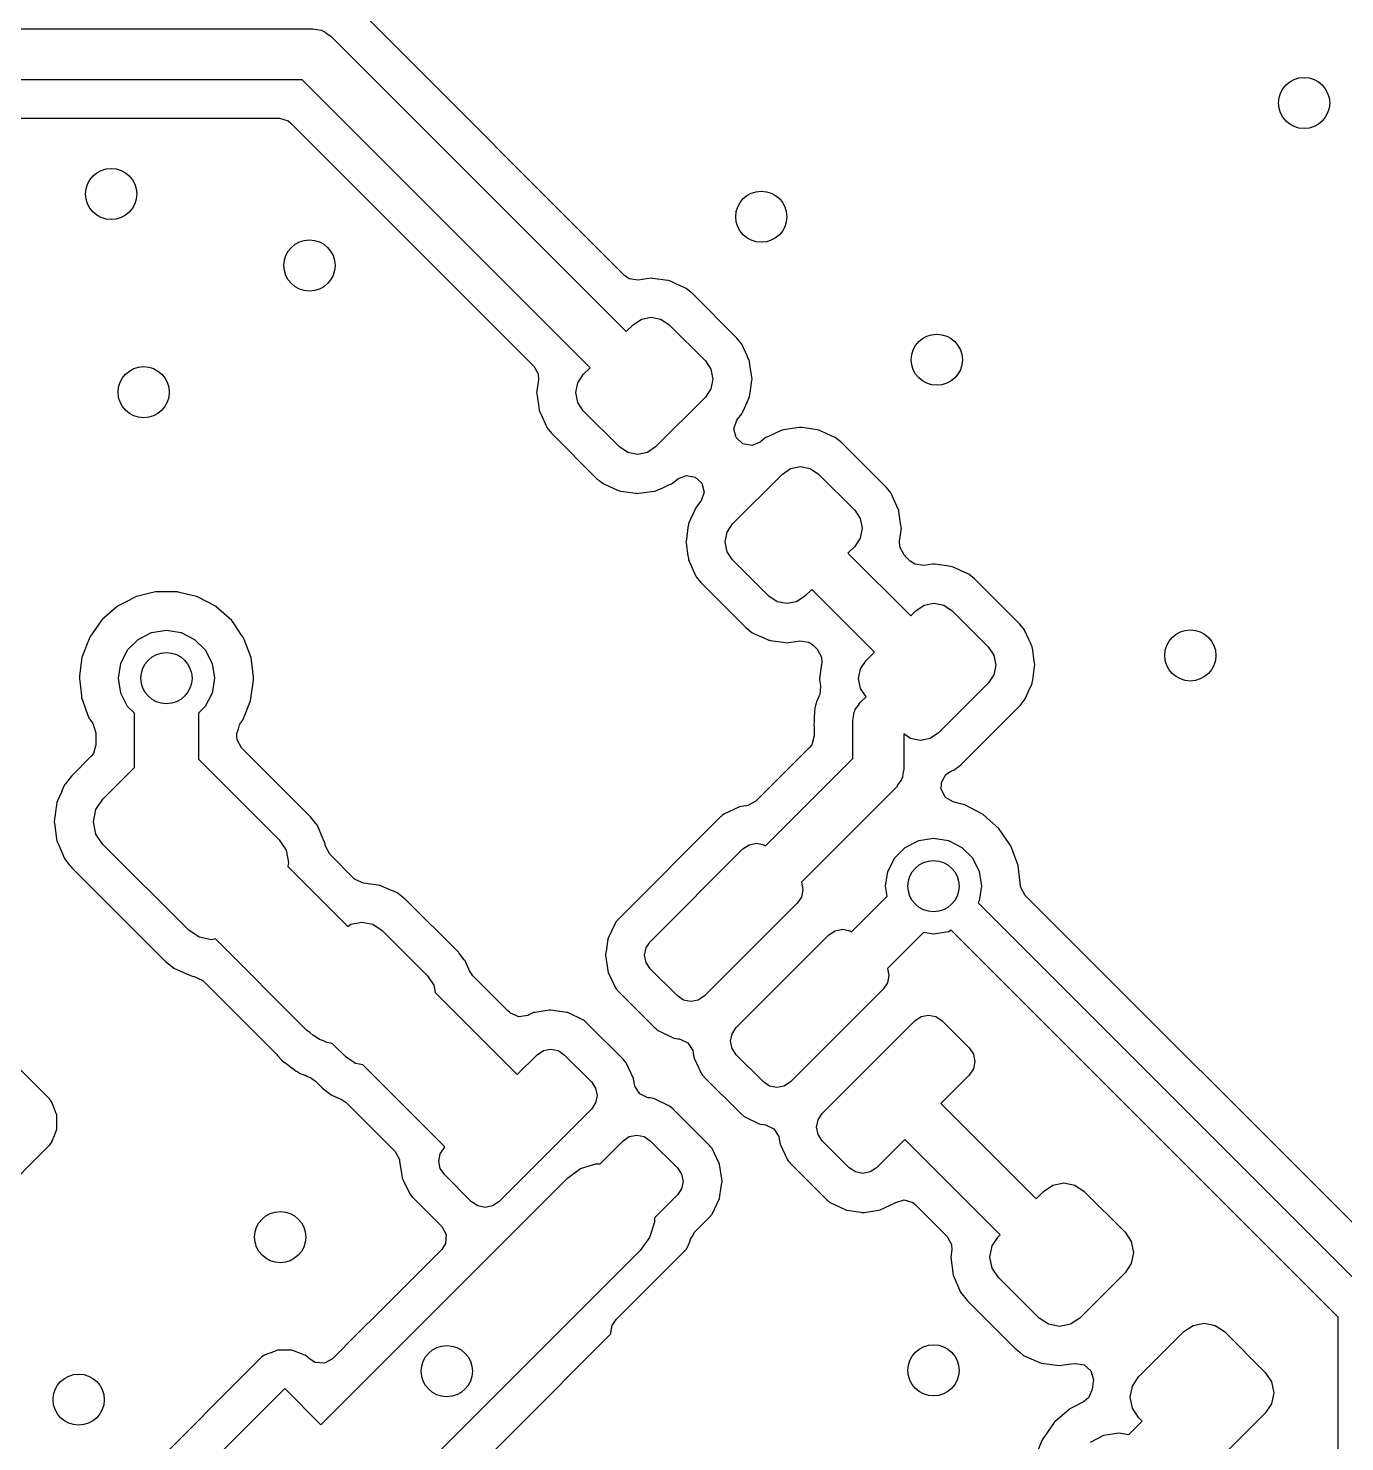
# Model space of a CAD drawing. Extents: x 4.14 to 8.85, y -5.31 to -1.77.
# Drawn here: x 6.5675 to 6.9725, y -4.407 to -3.972 of the extents above; entities that cross this region are included whole.
import ezdxf

# ---------------------------------------------------------------- set-up
doc = ezdxf.new("R2010")
doc.units = 0
doc.header["$MEASUREMENT"] = 0
doc.layers.add('BLACK', color=7, linetype='CONTINUOUS')

msp = doc.modelspace()

# ---------------------------------------------------------------- linework, layer by layer
at = {"layer": 'BLACK', "linetype": 'CONTINUOUS'}
for p, q in [((6.75094, -4.04807), (6.67089, -3.96802)), ((6.401, -3.97213), (6.65501, -3.97213)), ((6.65501, -3.97213), (6.6563, -3.97242)), ((6.6563, -3.97242), (6.6576, -3.97257)), ((6.6576, -3.97257), (6.65799, -3.97281)), ((6.65799, -3.97281), (6.65843, -3.97291)), ((6.65843, -3.97291), (6.65945, -3.97373)), ((6.65945, -3.97373), (6.66057, -3.97443)), ((6.66057, -3.97443), (6.75147, -4.06533)), ((6.65174, -3.98787), (6.40426, -3.98787)), ((6.74033, -4.07647), (6.65174, -3.98787)), ((6.41122, -3.9997), (6.64478, -3.9997)), ((6.64478, -3.9997), (6.64747, -4.00049)), ((6.64747, -4.00049), (6.64829, -4.00116)), ((6.64829, -4.00116), (6.72307, -4.07594)), ((6.75238, -4.04907), (6.75094, -4.04807)), ((6.75515, -4.04947), (6.75238, -4.04907)), ((6.75912, -4.0489), (6.75515, -4.04947)), ((6.75953, -4.04896), (6.75912, -4.0489)), ((6.76429, -4.04964), (6.75953, -4.04896)), ((6.76436, -4.04965), (6.76429, -4.04964)), ((6.76429, -4.04964), (6.76429, -4.04964)), ((6.76471, -4.0497), (6.76436, -4.04965)), ((6.76436, -4.04965), (6.76436, -4.04965)), ((6.76503, -4.04985), (6.76471, -4.0497)), ((6.76716, -4.05082), (6.76503, -4.04985)), ((6.768, -4.0512), (6.76716, -4.05082)), ((6.76838, -4.05137), (6.768, -4.0512)), ((6.76951, -4.05189), (6.76838, -4.05137)), ((6.76985, -4.05204), (6.76951, -4.05189)), ((6.76951, -4.05189), (6.76951, -4.05189)), ((6.77157, -4.05342), (6.76985, -4.05204)), ((6.77174, -4.05356), (6.77157, -4.05342)), ((6.78551, -4.06733), (6.77174, -4.05356)), ((6.75355, -4.06324), (6.75611, -4.06153)), ((6.75611, -4.06153), (6.75912, -4.06094)), ((6.75912, -4.06094), (6.76213, -4.06153)), ((6.76213, -4.06153), (6.76469, -4.06324)), ((6.75147, -4.06533), (6.75355, -4.06324)), ((6.76469, -4.06324), (6.77582, -4.07438)), ((6.78702, -4.06921), (6.78551, -4.06733)), ((6.78703, -4.06922), (6.78702, -4.06921)), ((6.78865, -4.07278), (6.78703, -4.06922)), ((6.77582, -4.07438), (6.77753, -4.07693)), ((6.78901, -4.07358), (6.78865, -4.07278)), ((6.78936, -4.07436), (6.78901, -4.07358)), ((6.7894, -4.07464), (6.78936, -4.07436)), ((6.78942, -4.07477), (6.7894, -4.07464)), ((6.78982, -4.07758), (6.78942, -4.07477)), ((6.78942, -4.07477), (6.78942, -4.07477)), ((6.72307, -4.07594), (6.72441, -4.07839)), ((6.72441, -4.07839), (6.72447, -4.08015)), ((6.73653, -4.08111), (6.73824, -4.07855)), ((6.73824, -4.07855), (6.74033, -4.07647)), ((6.77753, -4.07693), (6.77813, -4.07995)), ((6.77813, -4.07995), (6.77753, -4.08296)), ((6.78987, -4.07787), (6.78982, -4.07758)), ((6.79004, -4.07905), (6.78987, -4.07787)), ((6.79007, -4.07928), (6.79004, -4.07905)), ((6.79016, -4.07995), (6.79007, -4.07928)), ((6.7901, -4.08036), (6.79016, -4.07995)), ((6.72407, -4.08295), (6.7239, -4.08412)), ((6.7239, -4.08412), (6.72396, -4.08453)), ((6.72447, -4.08015), (6.72407, -4.08295)), ((6.73594, -4.08412), (6.73653, -4.08111)), ((6.73653, -4.08713), (6.73594, -4.08412)), ((6.77753, -4.08296), (6.77582, -4.08551)), ((6.78938, -4.08544), (6.78955, -4.08422)), ((6.78955, -4.08422), (6.7901, -4.08036)), ((6.72396, -4.08453), (6.72444, -4.08787)), ((6.72444, -4.08787), (6.72456, -4.08872)), ((6.73824, -4.08969), (6.73653, -4.08713)), ((6.77582, -4.08551), (6.76051, -4.10082)), ((6.7873, -4.09008), (6.78876, -4.08685)), ((6.78876, -4.08685), (6.78922, -4.08584)), ((6.78922, -4.08584), (6.78936, -4.08553)), ((6.78936, -4.08553), (6.78938, -4.08544)), ((6.72456, -4.08872), (6.72464, -4.0893)), ((6.72464, -4.0893), (6.7247, -4.08971)), ((6.7247, -4.08971), (6.72484, -4.09001)), ((6.72484, -4.09001), (6.72514, -4.09067)), ((6.72514, -4.09067), (6.7269, -4.09455)), ((6.74938, -4.10082), (6.73824, -4.08969)), ((6.78459, -4.09527), (6.78548, -4.09262)), ((6.78548, -4.09262), (6.78568, -4.09234)), ((6.78568, -4.09234), (6.78703, -4.09067)), ((6.78703, -4.09067), (6.7873, -4.09008)), ((6.7269, -4.09455), (6.72704, -4.09485)), ((6.72704, -4.09485), (6.72846, -4.09661)), ((6.72846, -4.09661), (6.72856, -4.09674)), ((6.72856, -4.09674), (6.74233, -4.11051)), ((6.78528, -4.09798), (6.78459, -4.09527)), ((6.79915, -4.09578), (6.79518, -4.09758)), ((6.79947, -4.09564), (6.79915, -4.09578)), ((6.79915, -4.09578), (6.79915, -4.09578)), ((6.79982, -4.09559), (6.79947, -4.09564)), ((6.79988, -4.09558), (6.79982, -4.09559)), ((6.79982, -4.09559), (6.79982, -4.09559)), ((6.80464, -4.0949), (6.79988, -4.09558)), ((6.79988, -4.09558), (6.79988, -4.09558)), ((6.80505, -4.09484), (6.80464, -4.0949)), ((6.80547, -4.0949), (6.80505, -4.09484)), ((6.81023, -4.09558), (6.80547, -4.0949)), ((6.81029, -4.09559), (6.81023, -4.09558)), ((6.81023, -4.09558), (6.81023, -4.09558)), ((6.81064, -4.09564), (6.81029, -4.09559)), ((6.81029, -4.09559), (6.81029, -4.09559)), ((6.81096, -4.09578), (6.81064, -4.09564)), ((6.81279, -4.09661), (6.81096, -4.09578)), ((6.81096, -4.09578), (6.81096, -4.09578)), ((6.81322, -4.09681), (6.81279, -4.09661)), ((6.81545, -4.09782), (6.81322, -4.09681)), ((6.75193, -4.10253), (6.74938, -4.10082)), ((6.76051, -4.10082), (6.75796, -4.10253)), ((6.78732, -4.09988), (6.78528, -4.09798)), ((6.79007, -4.10038), (6.78732, -4.09988)), ((6.79266, -4.09932), (6.79007, -4.10038)), ((6.79409, -4.09817), (6.79266, -4.09932)), ((6.79433, -4.09797), (6.79409, -4.09817)), ((6.79461, -4.09784), (6.79433, -4.09797)), ((6.79518, -4.09758), (6.79461, -4.09784)), ((6.79461, -4.09784), (6.79461, -4.09784)), ((6.79518, -4.09758), (6.79518, -4.09758)), ((6.81578, -4.09797), (6.81545, -4.09782)), ((6.81545, -4.09782), (6.81545, -4.09782)), ((6.81767, -4.09949), (6.81578, -4.09797)), ((6.83144, -4.11326), (6.81767, -4.09949)), ((6.75495, -4.10313), (6.75193, -4.10253)), ((6.75796, -4.10253), (6.75495, -4.10313)), ((6.76734, -4.11068), (6.76993, -4.10962)), ((6.76993, -4.10962), (6.77268, -4.11012)), ((6.77268, -4.11012), (6.77472, -4.11202)), ((6.78418, -4.12449), (6.79949, -4.10918)), ((6.79949, -4.10918), (6.80204, -4.10747)), ((6.80204, -4.10747), (6.80505, -4.10687)), ((6.80505, -4.10687), (6.80807, -4.10747)), ((6.80807, -4.10747), (6.81062, -4.10918)), ((6.81062, -4.10918), (6.82176, -4.12031)), ((6.74233, -4.11051), (6.74267, -4.11078)), ((6.74267, -4.11078), (6.74297, -4.11102)), ((6.74297, -4.11102), (6.74318, -4.11119)), ((6.74318, -4.11119), (6.74422, -4.11203)), ((6.74422, -4.11203), (6.74455, -4.11218)), ((6.74455, -4.11218), (6.74455, -4.11218)), ((6.74455, -4.11218), (6.74877, -4.1141)), ((6.74877, -4.1141), (6.74936, -4.11436)), ((6.74936, -4.11436), (6.74971, -4.11441)), ((6.74971, -4.11441), (6.74971, -4.11441)), ((6.74971, -4.11441), (6.74977, -4.11442)), ((6.74977, -4.11442), (6.74977, -4.11442)), ((6.74977, -4.11442), (6.75453, -4.1151)), ((6.75536, -4.1151), (6.76012, -4.11442)), ((6.76012, -4.11442), (6.76018, -4.11441)), ((6.76012, -4.11442), (6.76012, -4.11442)), ((6.76018, -4.11441), (6.76053, -4.11436)), ((6.76018, -4.11441), (6.76018, -4.11441)), ((6.76053, -4.11436), (6.76097, -4.11417)), ((6.76097, -4.11417), (6.76268, -4.11339)), ((6.76268, -4.11339), (6.76482, -4.11242)), ((6.76482, -4.11242), (6.76539, -4.11216)), ((6.76482, -4.11242), (6.76482, -4.11242)), ((6.76539, -4.11216), (6.76567, -4.11203)), ((6.76539, -4.11216), (6.76539, -4.11216)), ((6.76567, -4.11203), (6.76615, -4.11164)), ((6.76615, -4.11164), (6.76734, -4.11068)), ((6.77541, -4.11473), (6.77452, -4.11738)), ((6.77472, -4.11202), (6.77541, -4.11473)), ((6.83292, -4.1151), (6.83144, -4.11326)), ((6.75453, -4.1151), (6.7546, -4.11511)), ((6.7546, -4.11511), (6.75495, -4.11516)), ((6.75495, -4.11516), (6.75536, -4.1151)), ((6.77432, -4.11766), (6.77297, -4.11933)), ((6.77452, -4.11738), (6.77432, -4.11766)), ((6.83296, -4.11515), (6.83292, -4.1151)), ((6.83515, -4.11996), (6.83296, -4.11515)), ((6.77137, -4.12285), (6.77064, -4.12447)), ((6.77284, -4.11961), (6.77137, -4.12285)), ((6.77297, -4.11933), (6.77284, -4.11961)), ((6.77284, -4.11961), (6.77284, -4.11961)), ((6.82176, -4.12031), (6.82347, -4.12287)), ((6.82347, -4.12287), (6.82406, -4.12588)), ((6.8353, -4.12029), (6.83515, -4.11996)), ((6.83534, -4.12057), (6.8353, -4.12029)), ((6.83536, -4.12071), (6.83534, -4.12057)), ((6.83556, -4.1221), (6.83536, -4.12071)), ((6.83536, -4.12071), (6.83536, -4.12071)), ((6.83598, -4.12505), (6.83556, -4.1221)), ((6.77046, -4.12568), (6.76996, -4.12922)), ((6.77058, -4.12488), (6.77046, -4.12568)), ((6.77059, -4.12477), (6.77058, -4.12488)), ((6.77058, -4.12488), (6.77058, -4.12488)), ((6.77064, -4.12447), (6.77059, -4.12477)), ((6.78187, -4.13005), (6.78247, -4.12704)), ((6.78247, -4.12704), (6.78418, -4.12449)), ((6.82406, -4.12588), (6.82347, -4.12889)), ((6.83553, -4.12985), (6.8361, -4.12588)), ((6.8361, -4.12588), (6.83598, -4.12505)), ((6.76987, -4.12985), (6.76984, -4.13005)), ((6.76984, -4.13005), (6.7699, -4.13047)), ((6.76996, -4.12922), (6.76987, -4.12985)), ((6.7699, -4.13047), (6.77045, -4.13433)), ((6.78247, -4.13307), (6.78187, -4.13005)), ((6.82176, -4.13145), (6.81967, -4.13353)), ((6.82347, -4.12889), (6.82176, -4.13145)), ((6.83559, -4.13161), (6.83553, -4.12985)), ((6.83693, -4.13406), (6.83559, -4.13161)), ((6.77045, -4.13433), (6.77051, -4.13475)), ((6.77051, -4.13475), (6.77057, -4.13517)), ((6.77057, -4.13517), (6.77064, -4.13564)), ((6.77064, -4.13564), (6.77077, -4.13594)), ((6.77077, -4.13594), (6.77111, -4.13667)), ((6.78418, -4.13562), (6.78247, -4.13307)), ((6.79531, -4.14676), (6.78418, -4.13562)), ((6.81967, -4.13353), (6.83897, -4.15283)), ((6.83725, -4.13439), (6.83693, -4.13406)), ((6.83762, -4.13475), (6.83725, -4.13439)), ((6.83725, -4.13439), (6.83725, -4.13439)), ((6.83881, -4.13594), (6.83762, -4.13475)), ((6.84025, -4.13695), (6.83881, -4.13594)), ((6.77111, -4.13667), (6.77279, -4.14039)), ((6.77279, -4.14039), (6.77297, -4.14078)), ((6.77297, -4.14078), (6.77439, -4.14255)), ((6.84302, -4.13735), (6.84025, -4.13695)), ((6.84571, -4.13696), (6.84302, -4.13735)), ((6.84612, -4.1369), (6.84571, -4.13696)), ((6.84653, -4.13696), (6.84612, -4.1369)), ((6.85129, -4.13764), (6.84653, -4.13696)), ((6.85136, -4.13765), (6.85129, -4.13764)), ((6.85129, -4.13764), (6.85129, -4.13764)), ((6.85171, -4.1377), (6.85136, -4.13765)), ((6.85136, -4.13765), (6.85136, -4.13765)), ((6.85203, -4.13785), (6.85171, -4.1377)), ((6.85411, -4.1388), (6.85203, -4.13785)), ((6.85431, -4.13889), (6.85411, -4.1388)), ((6.85636, -4.13982), (6.85431, -4.13889)), ((6.85651, -4.13989), (6.85636, -4.13982)), ((6.85685, -4.14004), (6.85651, -4.13989)), ((6.85651, -4.13989), (6.85651, -4.13989)), ((6.85862, -4.14147), (6.85685, -4.14004)), ((6.77439, -4.14255), (6.77449, -4.14267)), ((6.77449, -4.14267), (6.78826, -4.15644)), ((6.80853, -4.14467), (6.80645, -4.14676)), ((6.82783, -4.16397), (6.80853, -4.14467)), ((6.85874, -4.14156), (6.85862, -4.14147)), ((6.87251, -4.15533), (6.85874, -4.14156)), ((6.59579, -4.14941), (6.59534, -4.14964)), ((6.59842, -4.14805), (6.59579, -4.14941)), ((6.60066, -4.14689), (6.59842, -4.14805)), ((6.60129, -4.14674), (6.60066, -4.14689)), ((6.60449, -4.14597), (6.60129, -4.14674)), ((6.60663, -4.14546), (6.60449, -4.14597)), ((6.60692, -4.14539), (6.60663, -4.14546)), ((6.60663, -4.14546), (6.60663, -4.14546)), ((6.60732, -4.14539), (6.60692, -4.14539)), ((6.60895, -4.1454), (6.60732, -4.14539)), ((6.61336, -4.14542), (6.60895, -4.1454)), ((6.61365, -4.14549), (6.61336, -4.14542)), ((6.6137, -4.14551), (6.61365, -4.14549)), ((6.61365, -4.14549), (6.61365, -4.14549)), ((6.61443, -4.14569), (6.6137, -4.14551)), ((6.6137, -4.14551), (6.6137, -4.14551)), ((6.61751, -4.14646), (6.61443, -4.14569)), ((6.61926, -4.1469), (6.61751, -4.14646)), ((6.6196, -4.14699), (6.61926, -4.1469)), ((6.61926, -4.1469), (6.61926, -4.1469)), ((6.62527, -4.14999), (6.6196, -4.14699)), ((6.79787, -4.14847), (6.79531, -4.14676)), ((6.80088, -4.14906), (6.79787, -4.14847)), ((6.80389, -4.14847), (6.80088, -4.14906)), ((6.80645, -4.14676), (6.80389, -4.14847)), ((6.84055, -4.15124), (6.84311, -4.14953)), ((6.84311, -4.14953), (6.84612, -4.14894)), ((6.84612, -4.14894), (6.84913, -4.14953)), ((6.84913, -4.14953), (6.85169, -4.15124)), ((6.59476, -4.15), (6.59021, -4.15397)), ((6.59494, -4.14984), (6.59476, -4.15)), ((6.59534, -4.14964), (6.59494, -4.14984)), ((6.62529, -4.15), (6.62527, -4.14999)), ((6.62682, -4.15136), (6.62529, -4.15)), ((6.6301, -4.15428), (6.62682, -4.15136)), ((6.83897, -4.15283), (6.84055, -4.15124)), ((6.85169, -4.15124), (6.86282, -4.16238)), ((6.59009, -4.15407), (6.58639, -4.15934)), ((6.59021, -4.15397), (6.59009, -4.15407)), ((6.60132, -4.16006), (6.60544, -4.15796)), ((6.60544, -4.15796), (6.61, -4.15724)), ((6.61, -4.15724), (6.61456, -4.15796)), ((6.61456, -4.15796), (6.61868, -4.16006)), ((6.63102, -4.15563), (6.6301, -4.15428)), ((6.63294, -4.15842), (6.63102, -4.15563)), ((6.78826, -4.15644), (6.79015, -4.15796)), ((6.79015, -4.15796), (6.79049, -4.15811)), ((6.79049, -4.15811), (6.79049, -4.15811)), ((6.79049, -4.15811), (6.79116, -4.15842)), ((6.87397, -4.15714), (6.87251, -4.15533)), ((6.87403, -4.15722), (6.87397, -4.15714)), ((6.87531, -4.16005), (6.87403, -4.15722)), ((6.58639, -4.15934), (6.58405, -4.16534)), ((6.59806, -4.16332), (6.60132, -4.16006)), ((6.61868, -4.16006), (6.62194, -4.16332)), ((6.63353, -4.15928), (6.63294, -4.15842)), ((6.63374, -4.15959), (6.63353, -4.15928)), ((6.63602, -4.16561), (6.63374, -4.15959)), ((6.79116, -4.15842), (6.79189, -4.15875)), ((6.79189, -4.15875), (6.79236, -4.15896)), ((6.79236, -4.15896), (6.7938, -4.15962)), ((6.7938, -4.15962), (6.79529, -4.1603)), ((6.79529, -4.1603), (6.79564, -4.16035)), ((6.79564, -4.16035), (6.79564, -4.16035)), ((6.79564, -4.16035), (6.79571, -4.16036)), ((6.79571, -4.16036), (6.79571, -4.16036)), ((6.79571, -4.16036), (6.80047, -4.16104)), ((6.80047, -4.16104), (6.80088, -4.1611)), ((6.80088, -4.1611), (6.80485, -4.16053)), ((6.80485, -4.16053), (6.80762, -4.16093)), ((6.80762, -4.16093), (6.80906, -4.16193)), ((6.80906, -4.16193), (6.81019, -4.16306)), ((6.86282, -4.16238), (6.86453, -4.16493)), ((6.87579, -4.1611), (6.87531, -4.16005)), ((6.87636, -4.16236), (6.87579, -4.1611)), ((6.87639, -4.16257), (6.87636, -4.16236)), ((6.87642, -4.16277), (6.87639, -4.16257)), ((6.58401, -4.16563), (6.58327, -4.1713)), ((6.58405, -4.16534), (6.58401, -4.16563)), ((6.59596, -4.16744), (6.59806, -4.16332)), ((6.62194, -4.16332), (6.62404, -4.16744)), ((6.63675, -4.17169), (6.63602, -4.16561)), ((6.81019, -4.16306), (6.81153, -4.16551)), ((6.81153, -4.16551), (6.8116, -4.16727)), ((6.82353, -4.16911), (6.82524, -4.16655)), ((6.82524, -4.16655), (6.82783, -4.16397)), ((6.86453, -4.16493), (6.86513, -4.16795)), ((6.87652, -4.16347), (6.87642, -4.16277)), ((6.87642, -4.16277), (6.87642, -4.16277)), ((6.87699, -4.16674), (6.87652, -4.16347)), ((6.87714, -4.16781), (6.87699, -4.16674)), ((6.58327, -4.1713), (6.58323, -4.17156)), ((6.59524, -4.172), (6.59596, -4.16744)), ((6.62404, -4.16744), (6.62476, -4.172)), ((6.81153, -4.16772), (6.8109, -4.17212)), ((6.8116, -4.16727), (6.81153, -4.16772)), ((6.82294, -4.17212), (6.82353, -4.16911)), ((6.86453, -4.17096), (6.86282, -4.17351)), ((6.86513, -4.16795), (6.86453, -4.17096)), ((6.87652, -4.17246), (6.8771, -4.16836)), ((6.8771, -4.16836), (6.87716, -4.16795)), ((6.87716, -4.16795), (6.87714, -4.16781)), ((6.58323, -4.17156), (6.58321, -4.17172)), ((6.58321, -4.17172), (6.58325, -4.17207)), ((6.58325, -4.17207), (6.58384, -4.17741)), ((6.59596, -4.17656), (6.59524, -4.172)), ((6.62476, -4.172), (6.62404, -4.17656)), ((6.63588, -4.17893), (6.63678, -4.17256)), ((6.63679, -4.172), (6.63675, -4.17169)), ((6.63678, -4.17256), (6.63679, -4.172)), ((6.8109, -4.17212), (6.81096, -4.17253)), ((6.81096, -4.17253), (6.81122, -4.17431)), ((6.81125, -4.17454), (6.81098, -4.17699)), ((6.81122, -4.17431), (6.81125, -4.17454)), ((6.82353, -4.17513), (6.82294, -4.17212)), ((6.82524, -4.17769), (6.82353, -4.17513)), ((6.86282, -4.17351), (6.84751, -4.18882)), ((6.87524, -4.176), (6.87622, -4.17385)), ((6.87622, -4.17385), (6.87636, -4.17353)), ((6.87636, -4.17353), (6.87638, -4.17338)), ((6.87638, -4.17338), (6.87652, -4.17246)), ((6.58384, -4.17741), (6.58392, -4.17812)), ((6.58392, -4.17812), (6.58404, -4.17845)), ((6.58404, -4.17845), (6.58404, -4.17845)), ((6.58404, -4.17845), (6.58524, -4.18173)), ((6.59806, -4.18068), (6.59596, -4.17656)), ((6.62404, -4.17656), (6.62194, -4.18068)), ((6.63348, -4.18491), (6.63588, -4.17893)), ((6.80981, -4.17996), (6.80977, -4.1801)), ((6.8099, -4.17966), (6.80981, -4.17996)), ((6.80996, -4.17925), (6.8099, -4.17966)), ((6.81072, -4.17763), (6.80996, -4.17925)), ((6.81074, -4.17759), (6.81072, -4.17763)), ((6.81072, -4.17763), (6.81072, -4.17763)), ((6.81079, -4.17747), (6.81074, -4.17759)), ((6.81085, -4.17732), (6.81079, -4.17747)), ((6.8109, -4.17722), (6.81085, -4.17732)), ((6.81085, -4.17732), (6.81085, -4.17732)), ((6.81098, -4.17699), (6.8109, -4.17722)), ((6.82273, -4.18061), (6.82343, -4.1795)), ((6.82343, -4.1795), (6.82524, -4.17769)), ((6.87262, -4.18042), (6.87403, -4.17867)), ((6.87403, -4.17867), (6.87418, -4.17833)), ((6.87418, -4.17833), (6.87501, -4.1765)), ((6.87501, -4.1765), (6.87524, -4.176)), ((6.58524, -4.18173), (6.58597, -4.18372)), ((6.58597, -4.18372), (6.58613, -4.18416)), ((6.58613, -4.18416), (6.58628, -4.18438)), ((6.60016, -4.18278), (6.59806, -4.18068)), ((6.60016, -4.19948), (6.60016, -4.18278)), ((6.62194, -4.18068), (6.61984, -4.18278)), ((6.61984, -4.18278), (6.61984, -4.1969)), ((6.8093, -4.18413), (6.80928, -4.1845)), ((6.80938, -4.18301), (6.8093, -4.18353)), ((6.8093, -4.18353), (6.8093, -4.18413)), ((6.80942, -4.18262), (6.80938, -4.18301)), ((6.80953, -4.1812), (6.80942, -4.18262)), ((6.80956, -4.18079), (6.80953, -4.1812)), ((6.8097, -4.1804), (6.80956, -4.18079)), ((6.80977, -4.1801), (6.8097, -4.1804)), ((6.82113, -4.18505), (6.82142, -4.18377)), ((6.82142, -4.18377), (6.82157, -4.18246)), ((6.82157, -4.18246), (6.82181, -4.18208)), ((6.82181, -4.18208), (6.82191, -4.18164)), ((6.82191, -4.18164), (6.82273, -4.18061)), ((6.85456, -4.19851), (6.87251, -4.18056)), ((6.87251, -4.18056), (6.87262, -4.18042)), ((6.58628, -4.18438), (6.58642, -4.18459)), ((6.58642, -4.18459), (6.58733, -4.18595)), ((6.58733, -4.18595), (6.58733, -4.18595)), ((6.58733, -4.18595), (6.58748, -4.18618)), ((6.58748, -4.18618), (6.5881, -4.18818)), ((6.5881, -4.18818), (6.58831, -4.18882)), ((6.63167, -4.18901), (6.63214, -4.18757)), ((6.63214, -4.18757), (6.63246, -4.18637)), ((6.63246, -4.18637), (6.63259, -4.18617)), ((6.63259, -4.18617), (6.63261, -4.18612)), ((6.63261, -4.18612), (6.6333, -4.18515)), ((6.6333, -4.18515), (6.63348, -4.18491)), ((6.6333, -4.18515), (6.6333, -4.18515)), ((6.80923, -4.18519), (6.80914, -4.18642)), ((6.80914, -4.18642), (6.80923, -4.18683)), ((6.80928, -4.1845), (6.80923, -4.18519)), ((6.80923, -4.18683), (6.80925, -4.18725)), ((6.80925, -4.18725), (6.80925, -4.18725)), ((6.80925, -4.18725), (6.8093, -4.18768)), ((6.8093, -4.18768), (6.8093, -4.18978)), ((6.82113, -4.19674), (6.82113, -4.18505)), ((6.58833, -4.19252), (6.58754, -4.1952)), ((6.58831, -4.18882), (6.58832, -4.18891)), ((6.58832, -4.18891), (6.58833, -4.18894)), ((6.58833, -4.18894), (6.58833, -4.19252)), ((6.63167, -4.18994), (6.63167, -4.18901)), ((6.63179, -4.191), (6.63167, -4.18994)), ((6.63313, -4.19345), (6.63179, -4.191)), ((6.80851, -4.19247), (6.80784, -4.19329)), ((6.8093, -4.18978), (6.80851, -4.19247)), ((6.83893, -4.19053), (6.83687, -4.18916)), ((6.83687, -4.18916), (6.83687, -4.20001)), ((6.84195, -4.19113), (6.83893, -4.19053)), ((6.84496, -4.19053), (6.84195, -4.19113)), ((6.84751, -4.18882), (6.84496, -4.19053)), ((6.58687, -4.19603), (6.58085, -4.20205)), ((6.58754, -4.1952), (6.58687, -4.19603)), ((6.61984, -4.1969), (6.6447, -4.22175)), ((6.65425, -4.21458), (6.63313, -4.19345)), ((6.80784, -4.19329), (6.79128, -4.20985)), ((6.79428, -4.22358), (6.82113, -4.19674)), ((6.59041, -4.20922), (6.60016, -4.19948)), ((6.83658, -4.2013), (6.83643, -4.2026)), ((6.83687, -4.20001), (6.83658, -4.2013)), ((6.84846, -4.20407), (6.84977, -4.20169)), ((6.84977, -4.20169), (6.85121, -4.20069)), ((6.85121, -4.20069), (6.85239, -4.20016)), ((6.85239, -4.20016), (6.85267, -4.20003)), ((6.85239, -4.20016), (6.85239, -4.20016)), ((6.85267, -4.20003), (6.85291, -4.19983)), ((6.85291, -4.19983), (6.85321, -4.19959)), ((6.85291, -4.19983), (6.85291, -4.19983)), ((6.85321, -4.19959), (6.85375, -4.19916)), ((6.85375, -4.19916), (6.85445, -4.19859)), ((6.85445, -4.19859), (6.85456, -4.19851)), ((6.57866, -4.20485), (6.57795, -4.20649)), ((6.57896, -4.20447), (6.57866, -4.20485)), ((6.57921, -4.20414), (6.57896, -4.20447)), ((6.58076, -4.20217), (6.57921, -4.20414)), ((6.58085, -4.20205), (6.58076, -4.20217)), ((6.83457, -4.20557), (6.80535, -4.23479)), ((6.83527, -4.20445), (6.83457, -4.20557)), ((6.83609, -4.20343), (6.83527, -4.20445)), ((6.83619, -4.20299), (6.83609, -4.20343)), ((6.83643, -4.2026), (6.83619, -4.20299)), ((6.84837, -4.20618), (6.8484, -4.20439)), ((6.8484, -4.20439), (6.84844, -4.20427)), ((6.84844, -4.20427), (6.84846, -4.20407)), ((6.5763, -4.2103), (6.5756, -4.21539)), ((6.57653, -4.20978), (6.5763, -4.2103)), ((6.5777, -4.20706), (6.57653, -4.20978)), ((6.57795, -4.20649), (6.5777, -4.20706)), ((6.58828, -4.21242), (6.59041, -4.20922)), ((6.79128, -4.20985), (6.78883, -4.21119)), ((6.84963, -4.20868), (6.84837, -4.20618)), ((6.85204, -4.2101), (6.84963, -4.20868)), ((6.8543, -4.21066), (6.85204, -4.2101)), ((6.58753, -4.21618), (6.58828, -4.21242)), ((6.65645, -4.21738), (6.65425, -4.21458)), ((6.78051, -4.21469), (6.74898, -4.24622)), ((6.78068, -4.21455), (6.78051, -4.21469)), ((6.7811, -4.2142), (6.78068, -4.21455)), ((6.78147, -4.21389), (6.7811, -4.2142)), ((6.78628, -4.21158), (6.78147, -4.21389)), ((6.78822, -4.21129), (6.78628, -4.21158)), ((6.78851, -4.21125), (6.78822, -4.21129)), ((6.78822, -4.21129), (6.78822, -4.21129)), ((6.78883, -4.21119), (6.78851, -4.21125)), ((6.85431, -4.21066), (6.8543, -4.21066)), ((6.8556, -4.21099), (6.85431, -4.21066)), ((6.85431, -4.21066), (6.85431, -4.21066)), ((6.86107, -4.21388), (6.8556, -4.21099)), ((6.86129, -4.214), (6.86107, -4.21388)), ((6.8623, -4.2149), (6.86129, -4.214)), ((6.5756, -4.21539), (6.57549, -4.21618)), ((6.57549, -4.21618), (6.57555, -4.21658)), ((6.57555, -4.21658), (6.57622, -4.22147)), ((6.58828, -4.21995), (6.58753, -4.21618)), ((6.65878, -4.22275), (6.65645, -4.21738)), ((6.86257, -4.21514), (6.8623, -4.2149)), ((6.8661, -4.21828), (6.86257, -4.21514)), ((6.86968, -4.2235), (6.8661, -4.21828)), ((6.57622, -4.22147), (6.57628, -4.22195)), ((6.57628, -4.22195), (6.5763, -4.22207)), ((6.5763, -4.22207), (6.57643, -4.22238)), ((6.57643, -4.22238), (6.57643, -4.22238)), ((6.57643, -4.22238), (6.57686, -4.22336)), ((6.57686, -4.22336), (6.57866, -4.22752)), ((6.59041, -4.22314), (6.58828, -4.21995)), ((6.61686, -4.24959), (6.59041, -4.22314)), ((6.6447, -4.22175), (6.64683, -4.22494)), ((6.65881, -4.22283), (6.65878, -4.22275)), ((6.65888, -4.22334), (6.65881, -4.22283)), ((6.65895, -4.22372), (6.65888, -4.22334)), ((6.78738, -4.22455), (6.7893, -4.22327)), ((6.7893, -4.22327), (6.79156, -4.22282)), ((6.79156, -4.22282), (6.79382, -4.22327)), ((6.79382, -4.22327), (6.79428, -4.22358)), ((6.83732, -4.22406), (6.84144, -4.22196)), ((6.84144, -4.22196), (6.846, -4.22124)), ((6.846, -4.22124), (6.85056, -4.22196)), ((6.85056, -4.22196), (6.85468, -4.22406)), ((6.86974, -4.22359), (6.86968, -4.2235)), ((6.57866, -4.22752), (6.57885, -4.22777)), ((6.57885, -4.22777), (6.57885, -4.22777)), ((6.57885, -4.22777), (6.57948, -4.22857)), ((6.64683, -4.22494), (6.64758, -4.22871)), ((6.66028, -4.22618), (6.65895, -4.22372)), ((6.66781, -4.2337), (6.66028, -4.22618)), ((6.75885, -4.25309), (6.78738, -4.22455)), ((6.83196, -4.23144), (6.83406, -4.22732)), ((6.83406, -4.22732), (6.83732, -4.22406)), ((6.85468, -4.22406), (6.85794, -4.22732)), ((6.85794, -4.22732), (6.86004, -4.23144)), ((6.87202, -4.22961), (6.86974, -4.22359)), ((6.57948, -4.22857), (6.58032, -4.22964)), ((6.58032, -4.22964), (6.58068, -4.23009)), ((6.58068, -4.23009), (6.58085, -4.23032)), ((6.58085, -4.23032), (6.60968, -4.25915)), ((6.64758, -4.22871), (6.64733, -4.22995)), ((6.64733, -4.22995), (6.66578, -4.2484)), ((6.83124, -4.236), (6.83196, -4.23144)), ((6.86004, -4.23144), (6.86076, -4.236)), ((6.87279, -4.23597), (6.87202, -4.22961)), ((6.6681, -4.23397), (6.66781, -4.2337)), ((6.67065, -4.23511), (6.6681, -4.23397)), ((6.67577, -4.23581), (6.67065, -4.23511)), ((6.67711, -4.23639), (6.67577, -4.23581)), ((6.67922, -4.23731), (6.67711, -4.23639)), ((6.80535, -4.23479), (6.80536, -4.23482)), ((6.80536, -4.23482), (6.80581, -4.23708)), ((6.83173, -4.23913), (6.83124, -4.236)), ((6.86076, -4.236), (6.86004, -4.24056)), ((6.87286, -4.23643), (6.87279, -4.23597)), ((6.8742, -4.23888), (6.87286, -4.23643)), ((6.67982, -4.23756), (6.67922, -4.23731)), ((6.68097, -4.23806), (6.67982, -4.23756)), ((6.68127, -4.2383), (6.68097, -4.23806)), ((6.68176, -4.23868), (6.68127, -4.2383)), ((6.68127, -4.2383), (6.68127, -4.2383)), ((6.68252, -4.23927), (6.68176, -4.23868)), ((6.68295, -4.23961), (6.68252, -4.23927)), ((6.68312, -4.23975), (6.68295, -4.23961)), ((6.68365, -4.24016), (6.68312, -4.23975)), ((6.69984, -4.25635), (6.68365, -4.24016)), ((6.80536, -4.23934), (6.80408, -4.24125)), ((6.80581, -4.23708), (6.80536, -4.23934)), ((6.82079, -4.25007), (6.83173, -4.23913)), ((6.86004, -4.24056), (6.85974, -4.24115)), ((6.98713, -4.35181), (6.8742, -4.23888)), ((6.80408, -4.24125), (6.77555, -4.26979)), ((6.85974, -4.24115), (6.98055, -4.36197)), ((6.62005, -4.25172), (6.61686, -4.24959)), ((6.66578, -4.2484), (6.66676, -4.24774)), ((6.66676, -4.24774), (6.67015, -4.24707)), ((6.67015, -4.24707), (6.67354, -4.24774)), ((6.67354, -4.24774), (6.67642, -4.24966)), ((6.74795, -4.24767), (6.74588, -4.25199)), ((6.74803, -4.2475), (6.74795, -4.24767)), ((6.74806, -4.24744), (6.74803, -4.2475)), ((6.74819, -4.24718), (6.74806, -4.24744)), ((6.74898, -4.24622), (6.74819, -4.24718)), ((6.81574, -4.24972), (6.818, -4.24927)), ((6.818, -4.24927), (6.82026, -4.24972)), ((6.85147, -4.24958), (6.85056, -4.25004)), ((6.97047, -4.36859), (6.85147, -4.24958)), ((6.62382, -4.25247), (6.62005, -4.25172)), ((6.62506, -4.25223), (6.62382, -4.25247)), ((6.65312, -4.28029), (6.62506, -4.25223)), ((6.67642, -4.24966), (6.69034, -4.26358)), ((6.74562, -4.25368), (6.74524, -4.25624)), ((6.7458, -4.25248), (6.74562, -4.25368)), ((6.74582, -4.25235), (6.7458, -4.25248)), ((6.74583, -4.25228), (6.74582, -4.25235)), ((6.74582, -4.25235), (6.74582, -4.25235)), ((6.74588, -4.25199), (6.74583, -4.25228)), ((6.75756, -4.255), (6.75885, -4.25309)), ((6.78529, -4.27953), (6.81383, -4.251)), ((6.81383, -4.251), (6.81574, -4.24972)), ((6.82026, -4.24972), (6.82079, -4.25007)), ((6.84287, -4.25027), (6.83182, -4.26132)), ((6.846, -4.25076), (6.84287, -4.25027)), ((6.85056, -4.25004), (6.846, -4.25076)), ((6.57404, -4.30149), (6.52957, -4.25702)), ((6.69995, -4.25649), (6.69984, -4.25635)), ((6.70163, -4.25864), (6.69995, -4.25649)), ((6.74523, -4.25632), (6.74508, -4.25726)), ((6.74508, -4.25726), (6.74518, -4.25787)), ((6.74518, -4.25787), (6.74581, -4.26208)), ((6.74524, -4.25624), (6.74523, -4.25632)), ((6.75712, -4.25726), (6.75756, -4.255)), ((6.75756, -4.25952), (6.75712, -4.25726)), ((6.60968, -4.25915), (6.61248, -4.26134)), ((6.61248, -4.26134), (6.61601, -4.26287)), ((6.70194, -4.25903), (6.70163, -4.25864)), ((6.70304, -4.26159), (6.70194, -4.25903)), ((6.70324, -4.26205), (6.70304, -4.26159)), ((6.70429, -4.26359), (6.70324, -4.26205)), ((6.74581, -4.26208), (6.74588, -4.26254)), ((6.74588, -4.26254), (6.74819, -4.26734)), ((6.75885, -4.26144), (6.75756, -4.25952)), ((6.7672, -4.26979), (6.75885, -4.26144)), ((6.83182, -4.26132), (6.83226, -4.26352)), ((6.61601, -4.26287), (6.61721, -4.26339)), ((6.61721, -4.26339), (6.61793, -4.2637)), ((6.61793, -4.2637), (6.61845, -4.26377)), ((6.61845, -4.26377), (6.61855, -4.26382)), ((6.61855, -4.26382), (6.61872, -4.26386)), ((6.61872, -4.26386), (6.61871, -4.26389)), ((6.61871, -4.26389), (6.621, -4.26492)), ((6.621, -4.26492), (6.62128, -4.26518)), ((6.62128, -4.26518), (6.64396, -4.28785)), ((6.69034, -4.26358), (6.69226, -4.26646)), ((6.69226, -4.26646), (6.69271, -4.26874)), ((6.70441, -4.26371), (6.70429, -4.26359)), ((6.71077, -4.27007), (6.70441, -4.26371)), ((6.70441, -4.26371), (6.70441, -4.26371)), ((6.83181, -4.26578), (6.83053, -4.2677)), ((6.83226, -4.26352), (6.83181, -4.26578)), ((6.69271, -4.26874), (6.71795, -4.29398)), ((6.71506, -4.27435), (6.71077, -4.27007)), ((6.74819, -4.26734), (6.74837, -4.26757)), ((6.74837, -4.26757), (6.74838, -4.26758)), ((6.74838, -4.26758), (6.7486, -4.26784)), ((6.7486, -4.26784), (6.7487, -4.26797)), ((6.7487, -4.26797), (6.74898, -4.2683)), ((6.74898, -4.2683), (6.76033, -4.27965)), ((6.76911, -4.27107), (6.7672, -4.26979)), ((6.77137, -4.27152), (6.76911, -4.27107)), ((6.77363, -4.27107), (6.77137, -4.27152)), ((6.77555, -4.26979), (6.77363, -4.27107)), ((6.83053, -4.2677), (6.802, -4.29624)), ((6.71551, -4.27481), (6.71506, -4.27435)), ((6.71506, -4.27435), (6.71506, -4.27435)), ((6.71584, -4.27511), (6.71551, -4.27481)), ((6.71841, -4.27622), (6.71584, -4.27511)), ((6.72174, -4.27549), (6.72117, -4.27577)), ((6.72295, -4.27492), (6.72174, -4.27549)), ((6.72174, -4.27549), (6.72174, -4.27549)), ((6.72338, -4.27485), (6.72295, -4.27492)), ((6.72786, -4.27418), (6.72338, -4.27485)), ((6.72338, -4.27485), (6.72338, -4.27485)), ((6.72822, -4.27412), (6.72786, -4.27418)), ((6.73313, -4.27486), (6.72822, -4.27412)), ((6.7335, -4.27492), (6.73313, -4.27486)), ((6.73313, -4.27486), (6.73313, -4.27486)), ((6.7383, -4.27722), (6.7335, -4.27492)), ((6.72117, -4.27577), (6.71841, -4.27622)), ((6.73858, -4.27745), (6.7383, -4.27722)), ((6.73927, -4.27802), (6.73858, -4.27745)), ((6.73858, -4.27745), (6.73858, -4.27745)), ((6.75061, -4.28937), (6.73927, -4.27802)), ((6.76033, -4.27965), (6.76044, -4.27974)), ((6.76044, -4.27974), (6.76044, -4.27974)), ((6.76044, -4.27974), (6.76098, -4.28019)), ((6.78401, -4.28145), (6.78529, -4.27953)), ((6.81174, -4.30598), (6.84027, -4.27744)), ((6.84027, -4.27744), (6.84219, -4.27616)), ((6.84219, -4.27616), (6.84445, -4.27571)), ((6.84445, -4.27571), (6.84671, -4.27616)), ((6.84671, -4.27616), (6.84863, -4.27744)), ((6.84863, -4.27744), (6.85698, -4.2858)), ((6.65412, -4.28101), (6.65312, -4.28029)), ((6.655, -4.28189), (6.65412, -4.28101)), ((6.6561, -4.28245), (6.655, -4.28189)), ((6.65711, -4.28318), (6.6561, -4.28245)), ((6.65829, -4.28356), (6.65711, -4.28318)), ((6.65939, -4.28413), (6.65829, -4.28356)), ((6.66061, -4.28432), (6.65939, -4.28413)), ((6.66114, -4.28449), (6.66061, -4.28432)), ((6.76098, -4.28019), (6.76129, -4.28045)), ((6.76129, -4.28045), (6.7661, -4.28276)), ((6.7661, -4.28276), (6.76733, -4.28294)), ((6.76733, -4.28294), (6.76789, -4.28303)), ((6.76789, -4.28303), (6.77042, -4.2842)), ((6.77042, -4.2842), (6.77192, -4.28656)), ((6.78356, -4.28371), (6.78401, -4.28145)), ((6.78401, -4.28597), (6.78356, -4.28371)), ((6.64396, -4.28785), (6.64419, -4.2881)), ((6.64419, -4.2881), (6.64421, -4.28812)), ((6.64421, -4.28812), (6.64421, -4.28812)), ((6.64421, -4.28812), (6.64521, -4.28927)), ((6.66528, -4.28864), (6.66114, -4.28449)), ((6.66816, -4.29056), (6.66528, -4.28864)), ((6.71795, -4.29398), (6.72405, -4.28788)), ((6.72405, -4.28788), (6.72596, -4.2866)), ((6.72596, -4.2866), (6.72822, -4.28615)), ((6.72822, -4.28615), (6.73048, -4.2866)), ((6.73048, -4.2866), (6.7324, -4.28788)), ((6.7324, -4.28788), (6.74075, -4.29624)), ((6.77192, -4.28656), (6.77206, -4.28719)), ((6.77206, -4.28719), (6.77207, -4.28728)), ((6.77207, -4.28728), (6.77227, -4.28862)), ((6.77227, -4.28862), (6.77232, -4.28898)), ((6.78529, -4.28788), (6.78401, -4.28597)), ((6.79364, -4.29624), (6.78529, -4.28788)), ((6.85698, -4.2858), (6.85826, -4.28771)), ((6.85826, -4.28771), (6.85871, -4.28997)), ((6.64521, -4.28927), (6.64549, -4.2896)), ((6.64549, -4.2896), (6.64567, -4.2898)), ((6.64567, -4.2898), (6.6477, -4.29123)), ((6.6477, -4.29123), (6.64791, -4.29138)), ((6.64791, -4.29138), (6.64822, -4.29162)), ((6.64822, -4.29162), (6.64938, -4.29253)), ((6.64938, -4.29253), (6.64987, -4.29291)), ((6.64987, -4.29291), (6.65019, -4.29306)), ((6.65019, -4.29306), (6.65047, -4.29323)), ((6.67044, -4.29101), (6.66816, -4.29056)), ((6.69568, -4.31625), (6.67044, -4.29101)), ((6.75117, -4.29005), (6.75061, -4.28937)), ((6.75141, -4.29033), (6.75117, -4.29005)), ((6.75372, -4.29514), (6.75141, -4.29033)), ((6.77232, -4.28898), (6.77463, -4.29379)), ((6.85826, -4.29223), (6.85698, -4.29415)), ((6.85871, -4.28997), (6.85826, -4.29223)), ((6.65047, -4.29323), (6.65055, -4.29327)), ((6.65055, -4.29327), (6.65084, -4.29343)), ((6.65084, -4.29343), (6.65088, -4.29346)), ((6.65088, -4.29346), (6.65088, -4.29346)), ((6.65088, -4.29346), (6.65113, -4.29363)), ((6.65113, -4.29363), (6.65146, -4.29376)), ((6.65146, -4.29376), (6.65146, -4.29376)), ((6.65146, -4.29376), (6.65312, -4.29441)), ((6.65312, -4.29441), (6.65344, -4.29454)), ((6.65344, -4.29454), (6.65368, -4.29464)), ((6.65368, -4.29464), (6.65371, -4.29465)), ((6.65371, -4.29465), (6.65429, -4.29491)), ((6.65429, -4.29491), (6.65429, -4.29491)), ((6.65429, -4.29491), (6.65444, -4.29498)), ((6.65444, -4.29498), (6.65591, -4.29599)), ((6.65591, -4.29599), (6.65805, -4.29814)), ((6.74075, -4.29624), (6.74203, -4.29815)), ((6.75384, -4.29598), (6.75372, -4.29514)), ((6.75385, -4.29601), (6.75384, -4.29598)), ((6.75391, -4.2964), (6.75385, -4.29601)), ((6.75399, -4.29693), (6.75391, -4.2964)), ((6.75412, -4.29756), (6.75399, -4.29693)), ((6.77463, -4.29379), (6.77486, -4.29407)), ((6.77486, -4.29407), (6.77486, -4.29407)), ((6.77486, -4.29407), (6.7752, -4.29447)), ((6.7752, -4.29447), (6.77533, -4.29464)), ((6.77533, -4.29464), (6.77543, -4.29475)), ((6.77543, -4.29475), (6.78678, -4.3061)), ((6.79556, -4.29752), (6.79364, -4.29624)), ((6.802, -4.29624), (6.80008, -4.29752)), ((6.85698, -4.29415), (6.84828, -4.30285)), ((6.57467, -4.30229), (6.57404, -4.30149)), ((6.65805, -4.29814), (6.66073, -4.30024)), ((6.66073, -4.30024), (6.66107, -4.30039)), ((6.66107, -4.30039), (6.66107, -4.30039)), ((6.66107, -4.30039), (6.66113, -4.30041)), ((6.66113, -4.30041), (6.66252, -4.30101)), ((6.66252, -4.30101), (6.66366, -4.3015)), ((6.66366, -4.3015), (6.66375, -4.30154)), ((6.66375, -4.30154), (6.66529, -4.30259)), ((6.74203, -4.29815), (6.74248, -4.30041)), ((6.74248, -4.30041), (6.74203, -4.30267)), ((6.75562, -4.29992), (6.75412, -4.29756)), ((6.75815, -4.30109), (6.75562, -4.29992)), ((6.75868, -4.30117), (6.75815, -4.30109)), ((6.75994, -4.30136), (6.75868, -4.30117)), ((6.76475, -4.30367), (6.75994, -4.30136)), ((6.79782, -4.29797), (6.79556, -4.29752)), ((6.80008, -4.29752), (6.79782, -4.29797)), ((6.57527, -4.30385), (6.57467, -4.30229)), ((6.57547, -4.30435), (6.57527, -4.30385)), ((6.576, -4.30573), (6.57547, -4.30435)), ((6.57626, -4.3064), (6.576, -4.30573)), ((6.66529, -4.30259), (6.68035, -4.31766)), ((6.74075, -4.30459), (6.71222, -4.33312)), ((6.74203, -4.30267), (6.74075, -4.30459)), ((6.76571, -4.30447), (6.76475, -4.30367)), ((6.77706, -4.31582), (6.76571, -4.30447)), ((6.78678, -4.3061), (6.78774, -4.30689)), ((6.81046, -4.3079), (6.81174, -4.30598)), ((6.84828, -4.30285), (6.87761, -4.33218)), ((6.57626, -4.30683), (6.57626, -4.3064)), ((6.57626, -4.30694), (6.57626, -4.30683)), ((6.57626, -4.3074), (6.57626, -4.30694)), ((6.57627, -4.3108), (6.57626, -4.3074)), ((6.78774, -4.30689), (6.79255, -4.3092)), ((6.79255, -4.3092), (6.79381, -4.30939)), ((6.79381, -4.30939), (6.79433, -4.30947)), ((6.79433, -4.30947), (6.79687, -4.31065)), ((6.81001, -4.31015), (6.81046, -4.3079)), ((6.81046, -4.31241), (6.81001, -4.31015)), ((6.57468, -4.31492), (6.57482, -4.31457)), ((6.57482, -4.31457), (6.57488, -4.3144)), ((6.57488, -4.3144), (6.57552, -4.31274)), ((6.57552, -4.31274), (6.57627, -4.3108)), ((6.74343, -4.3214), (6.75049, -4.31433)), ((6.75049, -4.31433), (6.75241, -4.31305)), ((6.75241, -4.31305), (6.75467, -4.3126)), ((6.75467, -4.3126), (6.75693, -4.31305)), ((6.75693, -4.31305), (6.75885, -4.31433)), ((6.75885, -4.31433), (6.7672, -4.32268)), ((6.79687, -4.31065), (6.79837, -4.31301)), ((6.79837, -4.31301), (6.7985, -4.31364)), ((6.7985, -4.31364), (6.79855, -4.31393)), ((6.79855, -4.31393), (6.7986, -4.3143)), ((6.7986, -4.3143), (6.7986, -4.3143)), ((6.7986, -4.3143), (6.79877, -4.31543)), ((6.81174, -4.31433), (6.81046, -4.31241)), ((6.82009, -4.32268), (6.81174, -4.31433)), ((6.83714, -4.31398), (6.82844, -4.32268)), ((6.86648, -4.34332), (6.83714, -4.31398)), ((6.49388, -4.39589), (6.57404, -4.31573)), ((6.57404, -4.31573), (6.57447, -4.31519)), ((6.57447, -4.31519), (6.57468, -4.31492)), ((6.68035, -4.31766), (6.68169, -4.32011)), ((6.69378, -4.32059), (6.69423, -4.31833)), ((6.69423, -4.31833), (6.69551, -4.31642)), ((6.69551, -4.31642), (6.69568, -4.31625)), ((6.77735, -4.31617), (6.77706, -4.31582)), ((6.77786, -4.31678), (6.77735, -4.31617)), ((6.78016, -4.32158), (6.77786, -4.31678)), ((6.79877, -4.31543), (6.80108, -4.32024)), ((6.68169, -4.32011), (6.68174, -4.32059)), ((6.68174, -4.32059), (6.68175, -4.3206)), ((6.68175, -4.3206), (6.68175, -4.32059)), ((6.68175, -4.32059), (6.68242, -4.32506)), ((6.69423, -4.32285), (6.69378, -4.32059)), ((6.69551, -4.32477), (6.69423, -4.32285)), ((6.73344, -4.32581), (6.73743, -4.32292)), ((6.73743, -4.32292), (6.74211, -4.3214)), ((6.74211, -4.3214), (6.74343, -4.3214)), ((6.7672, -4.32268), (6.76848, -4.3246)), ((6.78084, -4.32606), (6.78016, -4.32158)), ((6.80108, -4.32024), (6.80131, -4.32051)), ((6.80131, -4.32051), (6.80131, -4.32051)), ((6.80131, -4.32051), (6.80132, -4.32052)), ((6.80132, -4.32052), (6.80168, -4.32096)), ((6.80168, -4.32096), (6.80187, -4.3212)), ((6.80187, -4.3212), (6.81322, -4.33255)), ((6.82201, -4.32396), (6.82009, -4.32268)), ((6.82844, -4.32268), (6.82653, -4.32396)), ((6.65754, -4.40172), (6.73344, -4.32581)), ((6.68242, -4.32506), (6.68254, -4.32587)), ((6.68254, -4.32587), (6.68485, -4.33068)), ((6.70386, -4.33312), (6.69551, -4.32477)), ((6.76848, -4.3246), (6.76893, -4.32686)), ((6.76893, -4.32686), (6.76848, -4.32912)), ((6.78029, -4.33129), (6.7809, -4.32722)), ((6.78096, -4.32686), (6.78084, -4.32606)), ((6.7809, -4.32722), (6.78096, -4.32686)), ((6.82427, -4.32441), (6.82201, -4.32396)), ((6.82653, -4.32396), (6.82427, -4.32441)), ((6.88273, -4.32802), (6.88612, -4.32734)), ((6.88612, -4.32734), (6.88951, -4.32802)), ((6.68485, -4.33068), (6.68565, -4.33164)), ((6.68565, -4.33164), (6.69476, -4.34075)), ((6.7672, -4.33103), (6.76013, -4.3381)), ((6.76848, -4.32912), (6.7672, -4.33103)), ((6.77786, -4.33694), (6.78016, -4.33213)), ((6.78016, -4.33213), (6.78018, -4.33201)), ((6.78018, -4.33201), (6.78024, -4.3316)), ((6.78024, -4.3316), (6.78029, -4.33129)), ((6.87761, -4.33218), (6.87986, -4.32994)), ((6.87986, -4.32994), (6.88273, -4.32802)), ((6.88951, -4.32802), (6.89238, -4.32994)), ((6.89238, -4.32994), (6.90491, -4.34247)), ((6.70578, -4.3344), (6.70386, -4.33312)), ((6.70804, -4.33485), (6.70578, -4.3344)), ((6.7103, -4.3344), (6.70804, -4.33485)), ((6.71222, -4.33312), (6.7103, -4.3344)), ((6.81322, -4.33255), (6.81331, -4.33262)), ((6.81331, -4.33262), (6.81331, -4.33262)), ((6.81331, -4.33262), (6.81356, -4.33282)), ((6.81356, -4.33282), (6.81418, -4.33334)), ((6.81418, -4.33334), (6.81899, -4.33565)), ((6.81899, -4.33565), (6.81936, -4.33571)), ((6.81936, -4.33571), (6.81936, -4.33571)), ((6.81936, -4.33571), (6.82366, -4.33635)), ((6.82366, -4.33635), (6.8239, -4.33639)), ((6.8239, -4.33639), (6.82427, -4.33644)), ((6.82427, -4.33644), (6.8247, -4.33638)), ((6.8247, -4.33638), (6.82911, -4.33572)), ((6.82911, -4.33572), (6.82954, -4.33565)), ((6.82911, -4.33572), (6.82911, -4.33572)), ((6.82954, -4.33565), (6.83088, -4.33501)), ((6.83088, -4.33501), (6.83435, -4.33334)), ((6.83435, -4.33334), (6.83438, -4.33332)), ((6.83438, -4.33332), (6.83695, -4.33257)), ((6.83695, -4.33257), (6.83963, -4.33336)), ((6.83963, -4.33336), (6.84045, -4.33402)), ((6.84045, -4.33402), (6.85021, -4.34378)), ((6.69476, -4.34075), (6.6961, -4.3432)), ((6.76013, -4.33941), (6.75861, -4.3441)), ((6.76013, -4.3381), (6.76013, -4.33941)), ((6.77249, -4.34247), (6.77706, -4.3379)), ((6.77706, -4.3379), (6.77786, -4.33694)), ((6.6961, -4.3432), (6.6959, -4.34599)), ((6.75861, -4.3441), (6.75571, -4.34809)), ((6.76996, -4.34776), (6.77109, -4.34526)), ((6.77109, -4.34526), (6.77111, -4.34514)), ((6.77111, -4.34514), (6.77114, -4.34496)), ((6.77114, -4.34496), (6.77115, -4.34491)), ((6.77114, -4.34496), (6.77114, -4.34496)), ((6.77115, -4.34491), (6.77122, -4.34468)), ((6.77122, -4.34468), (6.77202, -4.34337)), ((6.77202, -4.34337), (6.77249, -4.34247)), ((6.85021, -4.34378), (6.85155, -4.34623)), ((6.86402, -4.34673), (6.86594, -4.34386)), ((6.86594, -4.34386), (6.86648, -4.34332)), ((6.90491, -4.34247), (6.90683, -4.34534)), ((6.75571, -4.34809), (6.67981, -4.42399)), ((6.69476, -4.34777), (6.68981, -4.35271)), ((6.6959, -4.34599), (6.69476, -4.34777)), ((6.74841, -4.36931), (6.76996, -4.34776)), ((6.85161, -4.34796), (6.85132, -4.35012)), ((6.85155, -4.34623), (6.85161, -4.34796)), ((6.86334, -4.35012), (6.86402, -4.34673)), ((6.90683, -4.34534), (6.90751, -4.34873)), ((6.90751, -4.34873), (6.90683, -4.35212)), ((6.68981, -4.35271), (6.67558, -4.36695)), ((6.85132, -4.35012), (6.85209, -4.35574)), ((6.86402, -4.35351), (6.86334, -4.35012)), ((6.86594, -4.35638), (6.86402, -4.35351)), ((6.90683, -4.35212), (6.90491, -4.35499)), ((6.85209, -4.35574), (6.85434, -4.36094)), ((6.87847, -4.36891), (6.86594, -4.35638)), ((6.90491, -4.35499), (6.89099, -4.36891)), ((6.85434, -4.36094), (6.85644, -4.36361)), ((6.67558, -4.36695), (6.66863, -4.3739)), ((6.67558, -4.36695), (6.67558, -4.36695)), ((6.85644, -4.36361), (6.87124, -4.37841)), ((6.74668, -4.37349), (6.74713, -4.37123)), ((6.74713, -4.37123), (6.74841, -4.36931)), ((6.88134, -4.37083), (6.87847, -4.36891)), ((6.88473, -4.37151), (6.88134, -4.37083)), ((6.88812, -4.37083), (6.88473, -4.37151)), ((6.89099, -4.36891), (6.88812, -4.37083)), ((6.92301, -4.37309), (6.92588, -4.37117)), ((6.92588, -4.37117), (6.92927, -4.37049)), ((6.92927, -4.37049), (6.93266, -4.37117)), ((6.93266, -4.37117), (6.93553, -4.37309)), ((6.97047, -4.44244), (6.97047, -4.36859)), ((6.66863, -4.3739), (6.66105, -4.38148)), ((6.71695, -4.40358), (6.74674, -4.37379)), ((6.74674, -4.37379), (6.74668, -4.37349)), ((6.90909, -4.38701), (6.92301, -4.37309)), ((6.93553, -4.37309), (6.94806, -4.38562)), ((6.64322, -4.37915), (6.64009, -4.38036)), ((6.6437, -4.37896), (6.64322, -4.37915)), ((6.64378, -4.37893), (6.6437, -4.37896)), ((6.6437, -4.37896), (6.6437, -4.37896)), ((6.6442, -4.37877), (6.64378, -4.37893)), ((6.64378, -4.37893), (6.64378, -4.37893)), ((6.64474, -4.37877), (6.6442, -4.37877)), ((6.64642, -4.37876), (6.64474, -4.37877)), ((6.64861, -4.37876), (6.64642, -4.37876)), ((6.65023, -4.37939), (6.64861, -4.37876)), ((6.65231, -4.38019), (6.65023, -4.37939)), ((6.87124, -4.37841), (6.87135, -4.37851)), ((6.87135, -4.37851), (6.87135, -4.37851)), ((6.87135, -4.37851), (6.87138, -4.37852)), ((6.87138, -4.37852), (6.87138, -4.37852)), ((6.87138, -4.37852), (6.8719, -4.37893)), ((6.8719, -4.37893), (6.87268, -4.37955)), ((6.87268, -4.37955), (6.87361, -4.38028)), ((6.63929, -4.38099), (6.55914, -4.46114)), ((6.64009, -4.38036), (6.63929, -4.38099)), ((6.65272, -4.38035), (6.65231, -4.38019)), ((6.65231, -4.38019), (6.65231, -4.38019)), ((6.65307, -4.38062), (6.65272, -4.38035)), ((6.6534, -4.38088), (6.65307, -4.38062)), ((6.65307, -4.38062), (6.65307, -4.38062)), ((6.6535, -4.38096), (6.6534, -4.38088)), ((6.6534, -4.38088), (6.6534, -4.38088)), ((6.65354, -4.38099), (6.6535, -4.38096)), ((6.65403, -4.38148), (6.65354, -4.38099)), ((6.6558, -4.38262), (6.65403, -4.38148)), ((6.65859, -4.38282), (6.6558, -4.38262)), ((6.66105, -4.38148), (6.65859, -4.38282)), ((6.87361, -4.38028), (6.87361, -4.38028)), ((6.87361, -4.38028), (6.87391, -4.38051)), ((6.87391, -4.38051), (6.87391, -4.38051)), ((6.87391, -4.38051), (6.87911, -4.38276)), ((6.87911, -4.38276), (6.88473, -4.38353)), ((6.88473, -4.38353), (6.88836, -4.38303)), ((6.88836, -4.38303), (6.88954, -4.38287)), ((6.88836, -4.38303), (6.88836, -4.38303)), ((6.88954, -4.38287), (6.8923, -4.38329)), ((6.8923, -4.38329), (6.8944, -4.38513)), ((6.8944, -4.38513), (6.89517, -4.38782)), ((6.89513, -4.38846), (6.89491, -4.39003)), ((6.89517, -4.38782), (6.89513, -4.38846)), ((6.90717, -4.38988), (6.90909, -4.38701)), ((6.94806, -4.38562), (6.94998, -4.38849)), ((6.94998, -4.38849), (6.95066, -4.39188)), ((6.56875, -4.46827), (6.64642, -4.3906)), ((6.64642, -4.3906), (6.65754, -4.40172)), ((6.89479, -4.39094), (6.89364, -4.39349)), ((6.89491, -4.39003), (6.89479, -4.39094)), ((6.90649, -4.39327), (6.90717, -4.38988)), ((6.95066, -4.39188), (6.94998, -4.39527)), ((6.88776, -4.397), (6.88332, -4.40088)), ((6.88794, -4.39684), (6.88776, -4.397)), ((6.88815, -4.39673), (6.88794, -4.39684)), ((6.88856, -4.39652), (6.88815, -4.39673)), ((6.88997, -4.3958), (6.88856, -4.39652)), ((6.89173, -4.39489), (6.88997, -4.3958)), ((6.89215, -4.39467), (6.89173, -4.39489)), ((6.89173, -4.39489), (6.89173, -4.39489)), ((6.89364, -4.39349), (6.89215, -4.39467)), ((6.90717, -4.39666), (6.90649, -4.39327)), ((6.90909, -4.39953), (6.90717, -4.39666)), ((6.94998, -4.39527), (6.94806, -4.39814)), ((6.88309, -4.40107), (6.87939, -4.40634)), ((6.88332, -4.40088), (6.88309, -4.40107)), ((6.90613, -4.40473), (6.91021, -4.40066)), ((6.91021, -4.40066), (6.90909, -4.39953)), ((6.94806, -4.39814), (6.93414, -4.41206)), ((6.70005, -4.42048), (6.71695, -4.40358)), ((6.71695, -4.40358), (6.71695, -4.40358)), ((6.89432, -4.40706), (6.89844, -4.40496)), ((6.89844, -4.40496), (6.903, -4.40424)), ((6.903, -4.40424), (6.90613, -4.40473)), ((6.87939, -4.40634), (6.87781, -4.41039))]:
    msp.add_line(p, q, dxfattribs=at)
at = {"layer": 'BLACK'}
for centre in [(6.96, -3.995), (6.593, -4.023), (6.793, -4.03), (6.654, -4.045), (6.847, -4.074), (6.603, -4.084), (6.925, -4.165), (6.61, -4.172), (6.846, -4.236), (6.846, -4.236), (6.645, -4.344), (6.69626, -4.38526), (6.846, -4.385), (6.583, -4.394)]:
    msp.add_circle(centre, 0.00787, dxfattribs=at)

doc.saveas('drawing.dxf')
